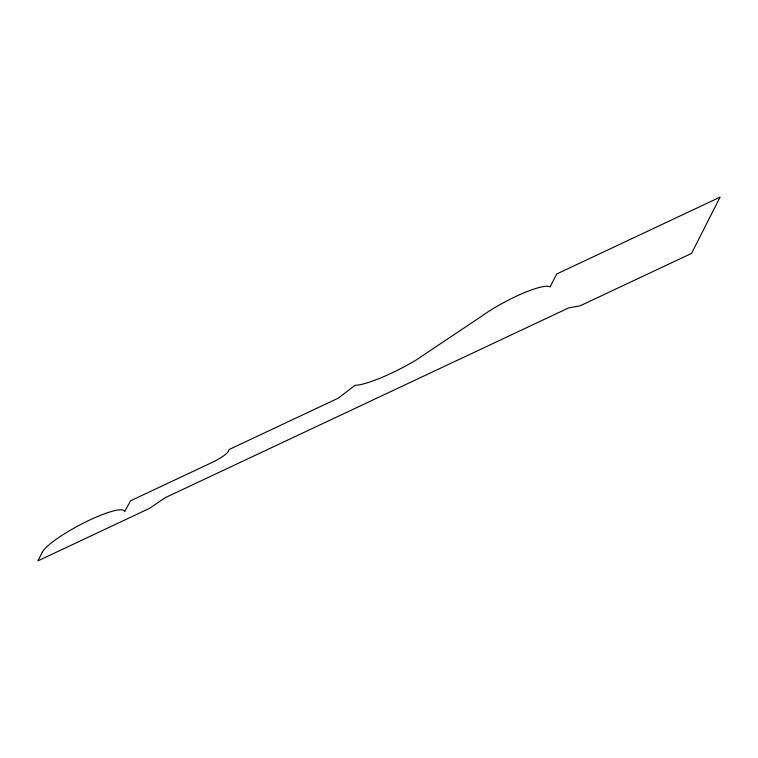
<?xml version="1.0" encoding="UTF-8"?>
<svg xmlns="http://www.w3.org/2000/svg" width="758" height="758" viewBox="0 0 758 758"><rect width="100%" height="100%" fill="white"/><g stroke="black" fill="none" stroke-linecap="round" stroke-linejoin="round"><path stroke-width="1.14" d="M42.296 552.212L37.9 560.873L149.326 508.457L165.149 497.722L568.699 307.89L580.116 305.815L691.552 253.399L720.1 197.127L556.685 273.998L550.1 286.988A46.797 8.689 -28 0 0 522.802 293.346A46.797 8.689 -28 0 0 481.671 316.19L415.905 360.173A55.343 10.271 -28 0 1 355.057 385.32L338.144 398.215L229.21 449.466L228.111 451.626A15.548 2.89 -28 0 1 212.297 462.361L130.584 500.792L124.52 511.754A46.636 8.66 -28 0 0 86.014 521.798A46.636 8.66 -28 0 0 42.296 552.212"/></g></svg>
